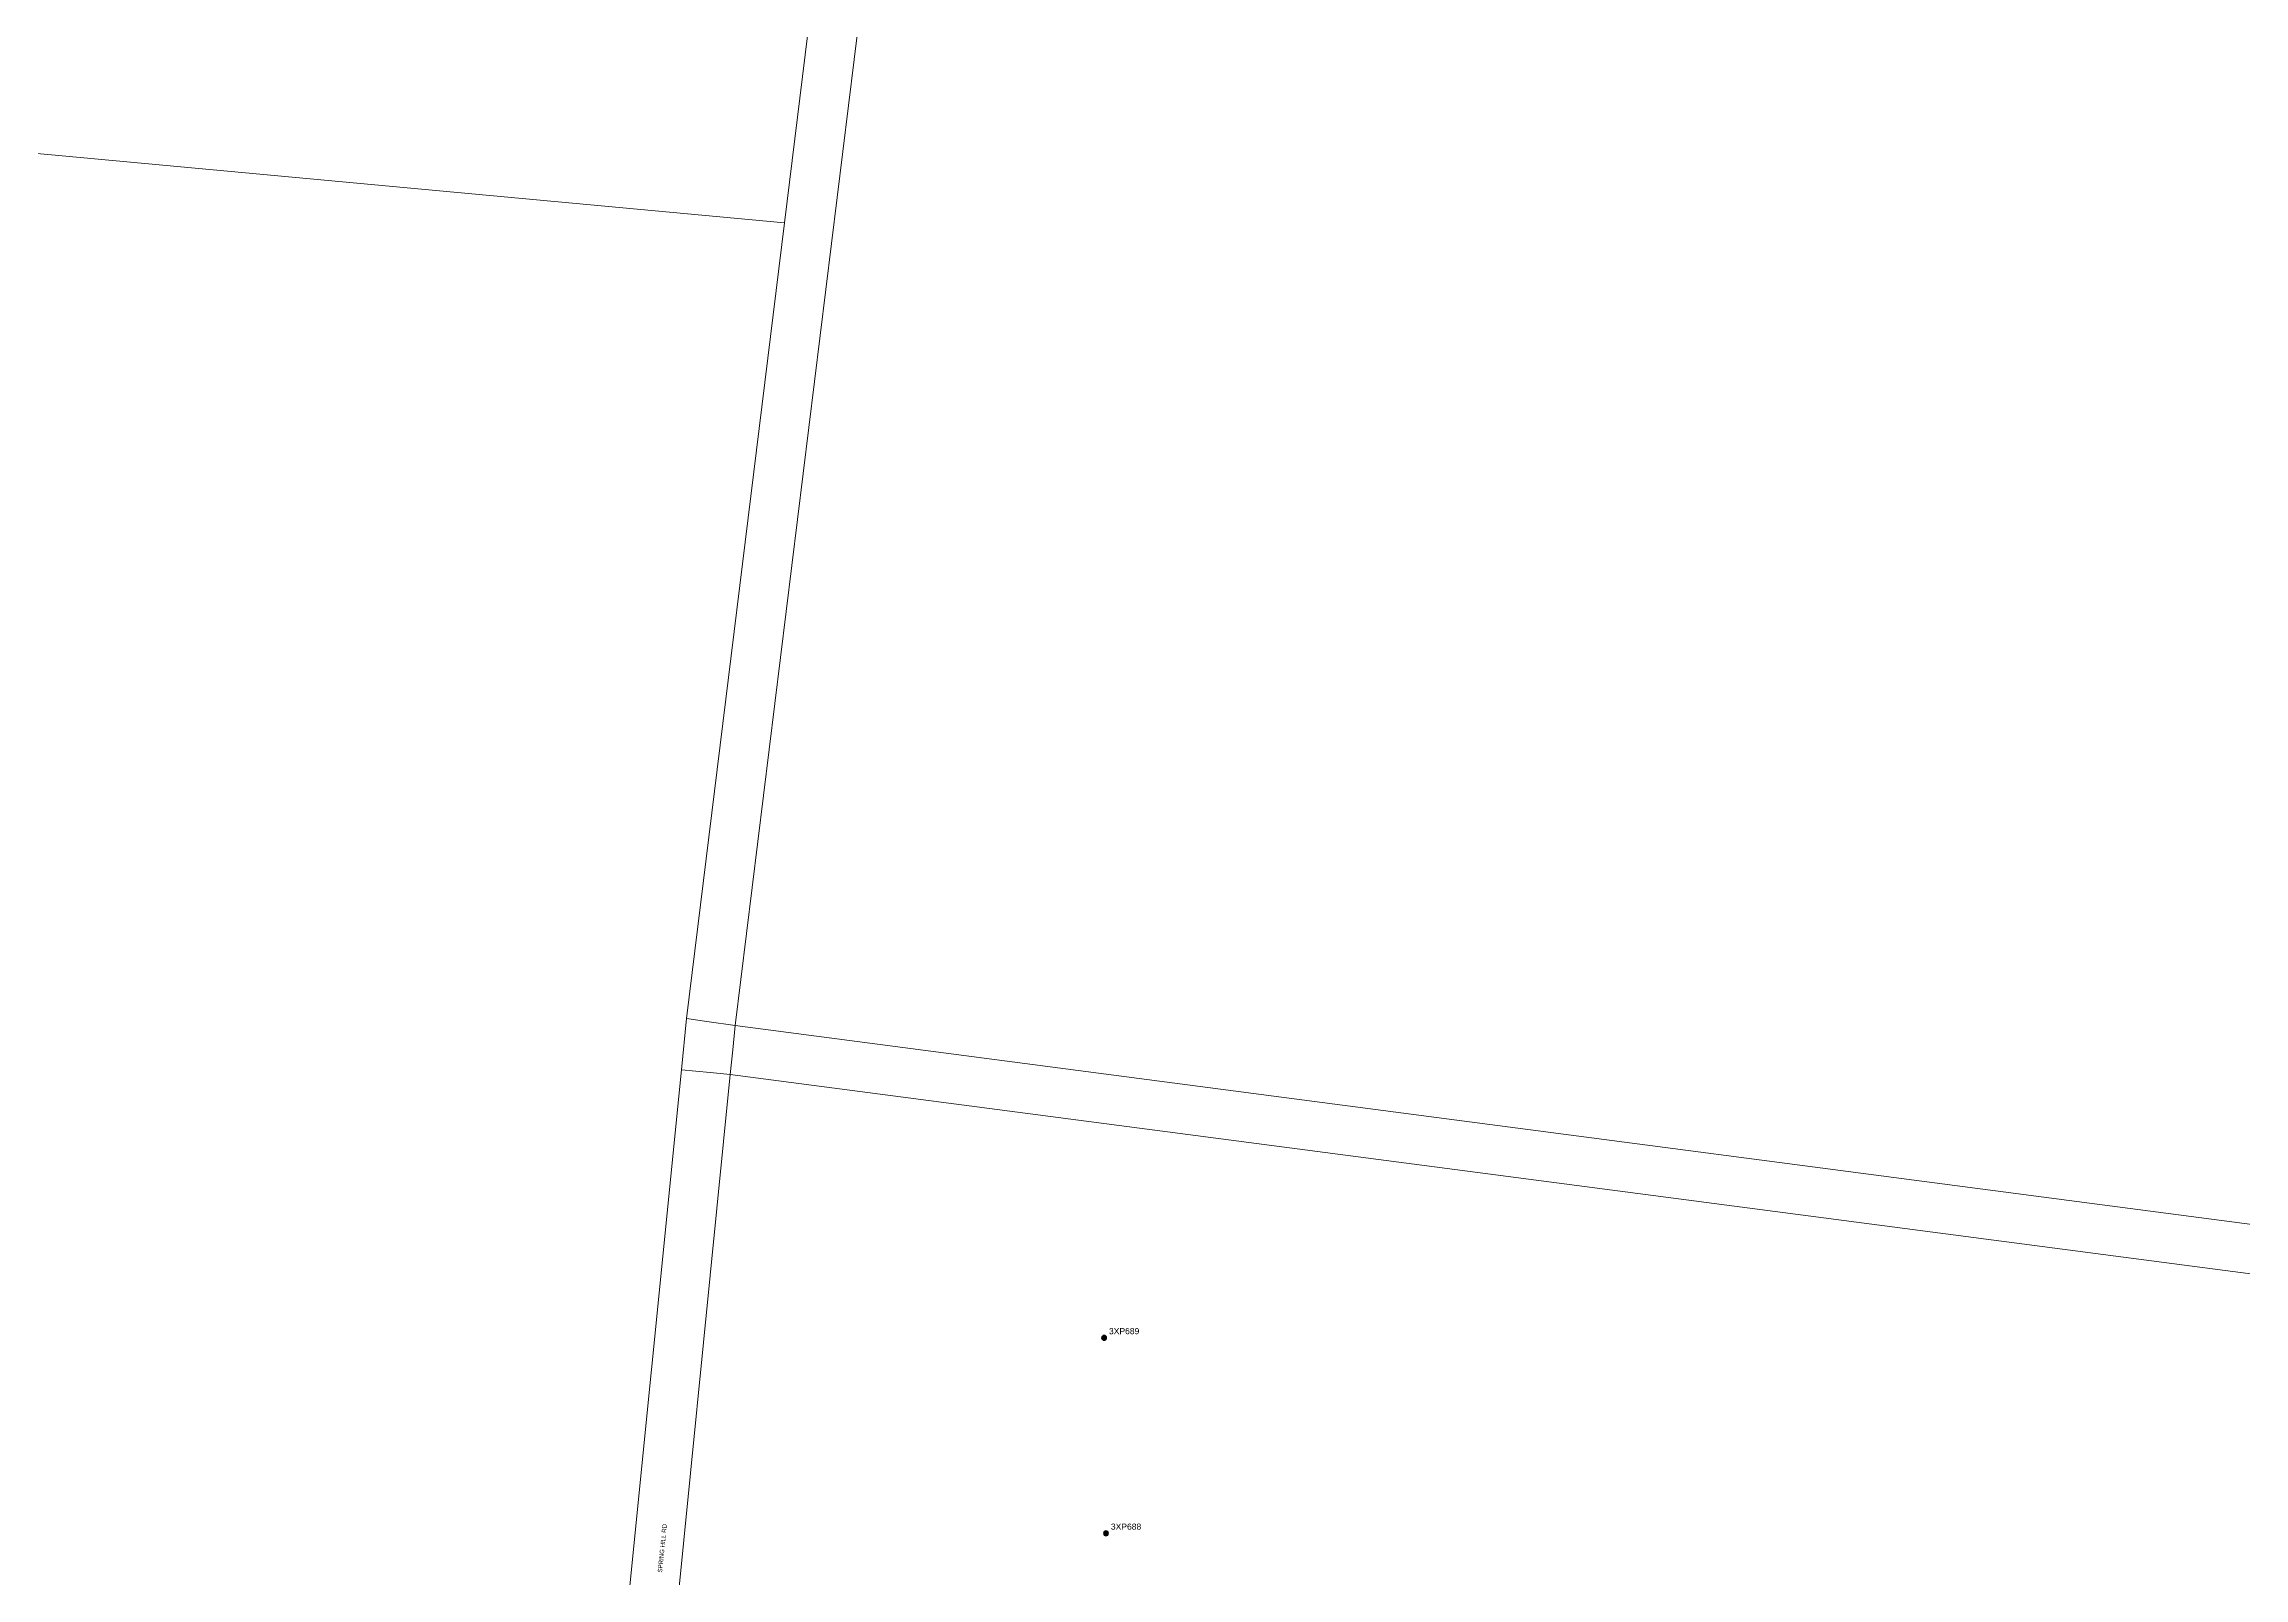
# Model space of a CAD drawing. Header units: metres. Extents: x 257896 to 264438, y 6185680 to 6189085.
# Drawn here: x 259288 to 260188, y 6188108 to 6188736 of the extents above; entities that cross this region are included whole.
import ezdxf
from ezdxf.enums import TextEntityAlignment as Align

# ---------------------------------------------------------------- set-up
doc = ezdxf.new("R2010")
doc.units = ezdxf.units.M
doc.layers.get('0').update_dxf_attribs({"color": 6})
doc.layers.add('Cadastre Land Parcels_SP_EXT', color=9, linetype='Continuous', lineweight=5)
doc.layers.add('Cadastre Roads_SP_EXT', color=9, linetype='Continuous', lineweight=5)
doc.layers.add('SupportsOH_SP_TR_HV_LV_SL_EXT', color=7, linetype='Continuous')
doc.layers.get('0').freeze()
doc.styles.add('POLE_LABEL', font='arial.ttf')
doc.styles.get("Standard").update_dxf_attribs({"font": 'arial.ttf'})

# ---------------------------------------------------------------- blocks, each defined once
blk = doc.blocks.new('POLE_EXT')
blk.add_hatch(color=256).paths.add_polyline_path([(-1, 0, 1), (1, 0, 1)])
blk.add_lwpolyline([(-1, 0, 1), (1, 0, 1)], format="xyb", close=True)
for tag, height, flags, p in [('pNumber', 2.5, 8, (-17.84, 2.07)), ('OWNED_BY', 0.2, 9, (1.35, -0.4)), ('SPECIAL_USE', 0.2, 9, (1.35, -0.8)), ('STATE', 0.2, 9, (1.35, -1)), ('cLV', 0.2, 9, (1.35, -1.4)), ('hDepth', 0.2, 9, (1.35, -1.6)), ('hDia', 0.2, 9, (1.35, -1.8)), ('cHV', 0.2, 9, (1.35, -2)), ('cLinedev', 0.2, 9, (1.35, -3.4)), ('pExisting', 0.2, 9, (1.35, -3.8)), ('pFooting', 0.2, 9, (1.35, -4.4)), ('pNew', 0.2, 9, (1.35, -4.6)), ('pRelocate', 0.2, 9, (1.35, -5)), ('pRemove', 0.2, 9, (1.35, -5.2)), ('pReplace', 0.2, 9, (1.35, -5.4)), ('pStay', 0.2, 9, (1.35, -5.6)), ('pType', 0.2, 9, (1.35, -5.8)), ('cspan', 0.2, 9, (1.35, -6)), ('STREETNAME', 0.2, 9, (1.35, -6.2)), ('SUBURB', 0.2, 9, (1.35, -6.4)), ('OPERATED_BY', 0.2, 9, (1.36, -7.01)), ('PARENT', 0.2, 9, (1.35, -0.6)), ('USAGE', 0.2, 9, (1.35, -1.2)), ('LBRACKET', 0.2, 9, (1.35, -2.2)), ('LExisting', 0.2, 9, (1.35, -2.4)), ('LANTNUMBER', 0.2, 9, (1.35, -2.6)), ('LOther', 0.2, 9, (1.35, -2.8)), ('LRemove', 0.2, 9, (1.35, -3)), ('LEGEND', 0.2, 9, (1.35, -3.2)), ('LOCATION', 0.2, 9, (1.35, -3.6)), ('PFNUMBER', 0.2, 9, (1.35, -4)), ('NEWPFNUMBER', 0.2, 9, (1.35, -4.2)), ('NOTES', 0.2, 9, (1.35, -6.6)), ('MAINTAINED_BY', 0.2, 9, (1.36, -6.81))]:
    blk.add_attdef(tag, text='', height=height, dxfattribs=dict(flags=flags)).set_placement(p, align=Align.MIDDLE_LEFT)
at = {"style": 'POLE_LABEL'}
for tag, height, flags, p in [('STRUCTURE_PLANT_NUMBER', 0.2, 9, (1.35, 0.03)), ('ASSET_NUM', 2.5, 8, (2, 2)), ('STREET_CODE', 0.2, 9, (1.35, -0.2))]:
    blk.add_attdef(tag, text='', height=height, dxfattribs=dict(at, flags=flags)).set_placement(p, align=Align.MIDDLE_LEFT)
at = {"flags": 1}
blk.add_attdef('Z', (1.35, -7.33), '', height=0.2, dxfattribs=at)

msp = doc.modelspace()

# ---------------------------------------------------------------- linework, layer by layer
at = {"layer": 'Cadastre Land Parcels_SP_EXT', "linetype": 'Continuous'}
for points in [[(259977.62, 6189041.58), (259861.41, 6189056.68), (259848.05, 6188954.11), (259835.15, 6188854.87), (259637.81, 6188880.52), (259570.51, 6188334.1), (260373.69, 6188228.72), (260416.37, 6188554.27), (260436.21, 6188551.78), (260393.54, 6188226.12), (260583.58, 6188201.15), (260697.71, 6188985.42), (260682.57, 6188987.58), (260499.94, 6189013.52), (260495.89, 6188974.23), (260433.13, 6188982.39), (260413.19, 6188984.98), (259997.55, 6189038.99), (259977.62, 6189041.58)], [(259548.53, 6188316), (259550.66, 6188336.92), (259590.72, 6188662.86), (258906.41, 6188726.3), (258868.9, 6188406.2), (258859.41, 6188325.08), (258823.94, 6188021.85), (258861.79, 6188023.61), (258867.24, 6188022.86), (258904.53, 6188017.72), (259112.35, 6187966.94), (259182.43, 6187960.43), (259356.14, 6187955.15), (259511.84, 6187949.08), (259548.53, 6188316)], [(260371.08, 6188208.78), (259568.55, 6188314.07), (259541.27, 6188040.98), (259587.68, 6188036.29), (259687.82, 6188063.91), (259725.05, 6188059.26), (259772.5, 6187938.07), (259893.25, 6187932.95), (260018.72, 6187922.09), (260060.92, 6187912.3), (260132.83, 6187880.96), (260449.88, 6187684.78), (260453.61, 6187682.47), (260469.26, 6187695.66), (260484.52, 6187700.03), (260495.05, 6187713.13), (260537.49, 6188186.98), (260390.93, 6188206.18), (260371.08, 6188208.78)]]:
    msp.add_lwpolyline(points, close=True, dxfattribs=at)
at = {"layer": 'Cadastre Roads_SP_EXT', "linetype": 'Continuous'}
for points in [[(259662.68, 6189082.52), (259654.42, 6189083.55), (259642.74, 6189085), (259632.92, 6189005.83), (259590.72, 6188662.86), (259550.66, 6188336.92), (259558.89, 6188335.75), (259570.51, 6188334.1), (259637.81, 6188880.52), (259650.05, 6188979.85), (259662.68, 6189082.52)], [(260373.69, 6188228.72), (259570.51, 6188334.1), (259569.53, 6188324.12), (259568.55, 6188314.07), (260371.08, 6188208.78), (260372.4, 6188218.81), (260373.69, 6188228.72)], [(259568.55, 6188314.07), (259560.27, 6188314.87), (259548.53, 6188316), (259511.84, 6187949.08), (259520.77, 6187952.93), (259533, 6187958.22), (259540.56, 6188033.95), (259541.27, 6188040.98), (259568.55, 6188314.07)]]:
    msp.add_lwpolyline(points, close=True, dxfattribs=at)

# ---------------------------------------------------------------- block references
at = {"layer": 'SupportsOH_SP_TR_HV_LV_SL_EXT'}
ref = msp.add_blockref('POLE_EXT', (259721.6, 6188206.18), dxfattribs=at)
ref.add_attrib('ASSET_NUM', '3XP689', dxfattribs={"layer": '0', "height": 2.5, "style": 'POLE_LABEL'}).set_placement((259723.6, 6188206.93), align=Align.BOTTOM_LEFT)
ref = msp.add_blockref('POLE_EXT', (259722.38, 6188126.13), dxfattribs=at)
ref.add_attrib('ASSET_NUM', '3XP688', dxfattribs={"layer": '0', "height": 2.5, "style": 'POLE_LABEL'}).set_placement((259724.38, 6188126.88), align=Align.BOTTOM_LEFT)

# ---------------------------------------------------------------- texts
at = {"layer": 'Cadastre Roads_SP_EXT'}
msp.add_text('SPRING HILL RD', height=1.8, rotation=84.29267, dxfattribs=at).set_placement((259540.6, 6188110.01))

doc.saveas('drawing.dxf')
